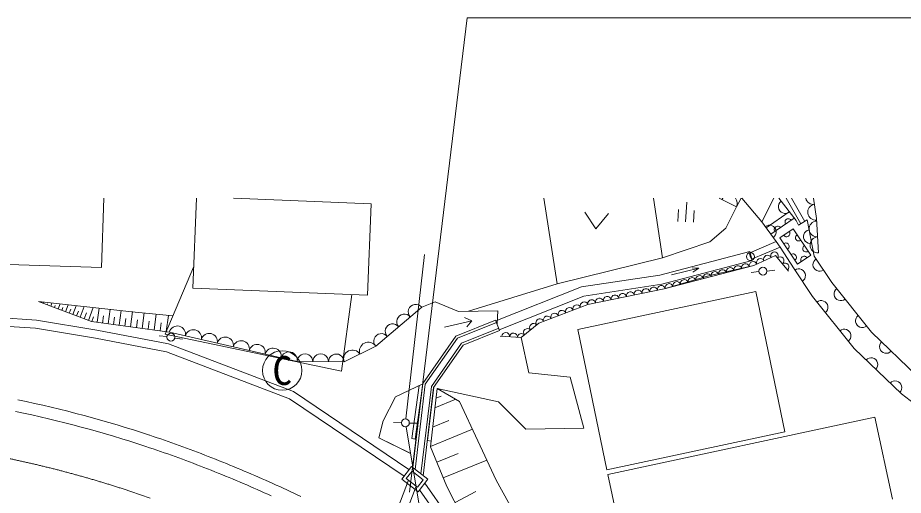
# Model space of a CAD drawing. Units: millimetres, scale not verified. Extents: x 40000 to 680000, y 20000 to 380000.
# Drawn here: x 108510 to 164552, y 302412 to 332642 of the extents above; entities that cross this region are included whole.
import ezdxf
from ezdxf.enums import TextEntityAlignment as Align

# ---------------------------------------------------------------- set-up
doc = ezdxf.new("R2010")
doc.units = ezdxf.units.MM
doc.header["$LTSCALE"] = 1000
doc.header["$PDMODE"] = 32
doc.header["$PDSIZE"] = 500
doc.linetypes.add('CHAIN', pattern=[18.5, 12, -1.5, 3.5, -1.5])
for name, color, linetype, lineweight in [('M-BGD', 7, 'Continuous', 13), ('M-BMK', 2, 'CHAIN', 13), ('M-STR-HTXT', 7, 'Continuous', 13)]:
    doc.layers.add(name, color=color, linetype=linetype, lineweight=lineweight)
doc.styles.add('ＭＳ ゴシック', font='')
doc.styles.get('ＭＳ ゴシック').set_extended_font_data('MS Gothic')

msp = doc.modelspace()

# ---------------------------------------------------------------- linework, layer by layer
at = {"layer": 'M-BGD'}
for p, q in [((113819, 316837), (113960, 321210)), ((119584, 315530), (119815, 321210)), ((122159, 321210), (130879, 320856)), ((141807, 321210), (142645, 315807)), ((148735, 321210), (149320, 317436)), ((153992, 320680), (152897, 321210)), ((154298, 321210), (153992, 320680)), ((155599, 319724), (154333, 321210)), ((156363, 321210), (155599, 319724)), ((157777, 319803), (156673, 321210)), ((157138, 321210), (158062, 319594)), ((157484, 321210), (158318, 319751)), ((158880, 321210), (159063, 319924)), ((130645, 315081), (130879, 320856)), ((150844, 320969), (150774, 319721)), ((153320, 319327), (153992, 320680)), ((144397, 320329), (145090, 319289)), ((145090, 319289), (145894, 320246)), ((150317, 320497), (150275, 319749)), ((151315, 320441), (151273, 319693)), ((157337, 320364), (155874, 319352)), ((156517, 318480), (155599, 319724)), ((157654, 319960), (156179, 318939)), ((157925, 319510), (157777, 319803)), ((158461, 319838), (157925, 319510)), ((158916, 317556), (158461, 319838)), ((159063, 319924), (159177, 317752)), ((152315, 318446), (153320, 319327)), ((157582, 319270), (156750, 318715)), ((158692, 317606), (157582, 319270)), ((149320, 317436), (152315, 318446)), ((156517, 318480), (154789, 317738)), ((156758, 318124), (156517, 318480)), ((156750, 318715), (157860, 317051)), ((149149, 316356), (154839, 317853)), ((154992, 317273), (154839, 317853)), ((156758, 318124), (154956, 317350)), ((157639, 316749), (156758, 318124)), ((113819, 316837), (98671, 317324)), ((133070, 307247), (134245, 317656)), ((142645, 315807), (149320, 317436)), ((149271, 315767), (154992, 317273)), ((154789, 317738), (154956, 317350)), ((155088, 316961), (156475, 317594)), ((156475, 317594), (155088, 316961)), ((156475, 317594), (157293, 316596)), ((157293, 316596), (156475, 317594)), ((157860, 317051), (158692, 317606)), ((160027, 315890), (158916, 317556)), ((117850, 312618), (119638, 316844)), ((155088, 316961), (149422, 315480)), ((151604, 316779), (149882, 316376)), ((151604, 316779), (151185, 316811)), ((151604, 316779), (151239, 316527)), ((152310, 316318), (155088, 316961)), ((155917, 316606), (156414, 316660)), ((158797, 314996), (157639, 316749)), ((144187, 315603), (149149, 316356)), ((149422, 315480), (152310, 316318)), ((155418, 316579), (154922, 316514)), ((130645, 315081), (119584, 315530)), ((137042, 314066), (142645, 315807)), ((138764, 313453), (144187, 315603)), ((144345, 315020), (149271, 315767)), ((162534, 312748), (160027, 315890)), ((129653, 315122), (129005, 310265)), ((138985, 312895), (144345, 315020)), ((143957, 312900), (155225, 315311)), ((144595, 314491), (149422, 315480)), ((149422, 315480), (144595, 314491)), ((155225, 315311), (157059, 306437)), ((161449, 311700), (158797, 314996)), ((109819, 314673), (115742, 314030)), ((113173, 313413), (109819, 314673)), ((109896, 314644), (109900, 314654)), ((110130, 314556), (110160, 314636)), ((110364, 314468), (110391, 314538)), ((110598, 314380), (110673, 314580)), ((110832, 314292), (110881, 314422)), ((111066, 314205), (111187, 314525)), ((111534, 314029), (111700, 314469)), ((112003, 313853), (112213, 314413)), ((134078, 314310), (134935, 314651)), ((134935, 314651), (136406, 314055)), ((141480, 313303), (144595, 314491)), ((144595, 314491), (141480, 313303)), ((109689, 313498), (99873, 314147)), ((111300, 314117), (111372, 314307)), ((111768, 313941), (111862, 314191)), ((112237, 313765), (112353, 314075)), ((112471, 313677), (112726, 314357)), ((112726, 313581), (112866, 313955)), ((112981, 313485), (113286, 314299)), ((113541, 313364), (113662, 314259)), ((114228, 313270), (114353, 314187)), ((114932, 313175), (115059, 314113)), ((115652, 313078), (115782, 314038)), ((115742, 314030), (118338, 313771)), ((116389, 312978), (116522, 313961)), ((117143, 312876), (117280, 313881)), ((131171, 311847), (134078, 314310)), ((136406, 314055), (138892, 314098)), ((138892, 314098), (138854, 313264)), ((109630, 312981), (99858, 313627)), ((109689, 313498), (113522, 312866)), ((113522, 312866), (109689, 313498)), ((118111, 312745), (113173, 313413)), ((113205, 313409), (113303, 313712)), ((113885, 313317), (113946, 313770)), ((114580, 313223), (114643, 313687)), ((115292, 313126), (115356, 313601)), ((116021, 313028), (116087, 313514)), ((116766, 312927), (116834, 313424)), ((117529, 312824), (117598, 313332)), ((117915, 312771), (118055, 313800)), ((137248, 313460), (135526, 313058)), ((136234, 312490), (138744, 313499)), ((136332, 312367), (138800, 313359)), ((137248, 313460), (136790, 313661)), ((137248, 313460), (136927, 313077)), ((139005, 312849), (138744, 313499)), ((140379, 312396), (141480, 313303)), ((141480, 313303), (140379, 312396)), ((113431, 312354), (109630, 312981)), ((113522, 312866), (118063, 312001)), ((118063, 312001), (113522, 312866)), ((118111, 312745), (126190, 310875)), ((136592, 312041), (138949, 312988)), ((136690, 311918), (139005, 312849)), ((143957, 312900), (145791, 304026)), ((165431, 309958), (162534, 312748)), ((117921, 311499), (113431, 312354)), ((117957, 312460), (117460, 312515)), ((129005, 310265), (117850, 312618)), ((118448, 312368), (118944, 312303)), ((134158, 309497), (136234, 312490)), ((134303, 309443), (136332, 312367)), ((140379, 312396), (139039, 312486)), ((140854, 310168), (140379, 312396)), ((125954, 308990), (118063, 312001)), ((129168, 310851), (131171, 311847)), ((134688, 309296), (136592, 312041)), ((134833, 309242), (136690, 311918)), ((164434, 308827), (161449, 311700)), ((125712, 308526), (117921, 311499)), ((126190, 310875), (129168, 310851)), ((143471, 309900), (140854, 310168)), ((134152, 309467), (132410, 308644)), ((133921, 309358), (133445, 305997)), ((133523, 304162), (134158, 309497)), ((133661, 304053), (134303, 309443)), ((133668, 305969), (134152, 309467)), ((144332, 306654), (143471, 309900)), ((133258, 304055), (125954, 308990)), ((134030, 303763), (134688, 309296)), ((134168, 303654), (134833, 309242)), ((134835, 309251), (134443, 305872)), ((134625, 305485), (135050, 309182)), ((135050, 309182), (138946, 308337)), ((135050, 309182), (136463, 308359)), ((167783, 306274), (164434, 308827)), ((132967, 303624), (125712, 308526)), ((132410, 308644), (131633, 307115)), ((134908, 307951), (136230, 308494)), ((134978, 308559), (135313, 308696)), ((136463, 308359), (138786, 303378)), ((138946, 308337), (140669, 306588)), ((131633, 307115), (131365, 306056)), ((134768, 306728), (135798, 307152)), ((145852, 303732), (162756, 307349)), ((163865, 302167), (162756, 307349)), ((132792, 306999), (132293, 307018)), ((136473, 286373), (133083, 306752)), ((133292, 306985), (133792, 306972)), ((134627, 305506), (137284, 306598)), ((140669, 306588), (144332, 306654)), ((117092, 306137), (116863, 306214)), ((117326, 306058), (117092, 306137)), ((117560, 305978), (117326, 306058)), ((133333, 305089), (131365, 306056)), ((133341, 305086), (131365, 306056)), ((133668, 305969), (133445, 305997)), ((145791, 304026), (157059, 306437)), ((116853, 305426), (116625, 305502)), ((117794, 305897), (117560, 305978)), ((118027, 305816), (117794, 305897)), ((118260, 305734), (118027, 305816)), ((118493, 305651), (118260, 305734)), ((118725, 305567), (118493, 305651)), ((118957, 305483), (118725, 305567)), ((119189, 305398), (118957, 305483)), ((134666, 305844), (134443, 305872)), ((135663, 302959), (134625, 305485)), ((117085, 305348), (116853, 305426)), ((117316, 305269), (117085, 305348)), ((117548, 305189), (117316, 305269)), ((117779, 305108), (117548, 305189)), ((118010, 305027), (117779, 305108)), ((118240, 304945), (118010, 305027)), ((118470, 304862), (118240, 304945)), ((119420, 305312), (119189, 305398)), ((119651, 305226), (119420, 305312)), ((119882, 305138), (119651, 305226)), ((120112, 305051), (119882, 305138)), ((120342, 304962), (120112, 305051)), ((120571, 304873), (120342, 304962)), ((120801, 304783), (120571, 304873)), ((135027, 304506), (136384, 305063)), ((118700, 304778), (118470, 304862)), ((118929, 304694), (118700, 304778)), ((119158, 304609), (118929, 304694)), ((119387, 304524), (119158, 304609)), ((119616, 304437), (119387, 304524)), ((119844, 304350), (119616, 304437)), ((120071, 304263), (119844, 304350)), ((121030, 304693), (120801, 304783)), ((121258, 304602), (121030, 304693)), ((121486, 304510), (121258, 304602)), ((121714, 304418), (121486, 304510)), ((121942, 304325), (121714, 304418)), ((122169, 304231), (121942, 304325)), ((135437, 303510), (138196, 304644)), ((120299, 304174), (120071, 304263)), ((120526, 304085), (120299, 304174)), ((120753, 303996), (120526, 304085)), ((120979, 303906), (120753, 303996)), ((121206, 303815), (120979, 303906)), ((121431, 303723), (121206, 303815)), ((122396, 304137), (122169, 304231)), ((122622, 304042), (122396, 304137)), ((122848, 303947), (122622, 304042)), ((123074, 303851), (122848, 303947)), ((123299, 303754), (123074, 303851)), ((123524, 303657), (123299, 303754)), ((132820, 303442), (133439, 304228)), ((133101, 303476), (133472, 303947)), ((134460, 303424), (133439, 304228)), ((134179, 303391), (133472, 303947)), ((121657, 303631), (121431, 303723)), ((121882, 303538), (121657, 303631)), ((122107, 303445), (121882, 303538)), ((122331, 303351), (122107, 303445)), ((122556, 303256), (122331, 303351)), ((122779, 303161), (122556, 303256)), ((123749, 303559), (123524, 303657)), ((123974, 303461), (123749, 303559)), ((124198, 303362), (123974, 303461)), ((124421, 303262), (124198, 303362)), ((124645, 303162), (124421, 303262)), ((128890, 291975), (133235, 303371)), ((133842, 302638), (132820, 303442)), ((133808, 302919), (133101, 303476)), ((133808, 302919), (134179, 303391)), ((133842, 302638), (134460, 303424)), ((138786, 303378), (141476, 298551)), ((146961, 298550), (145852, 303732)), ((123003, 303065), (122779, 303161)), ((123226, 302969), (123003, 303065)), ((123449, 302872), (123226, 302969)), ((123672, 302774), (123449, 302872)), ((123894, 302676), (123672, 302774)), ((124116, 302577), (123894, 302676)), ((124868, 303062), (124645, 303162)), ((125091, 302961), (124868, 303062)), ((125313, 302859), (125091, 302961)), ((125535, 302757), (125313, 302859)), ((125757, 302654), (125535, 302757)), ((125978, 302551), (125757, 302654)), ((129450, 291761), (133729, 302982)), ((139153, 295354), (133935, 302757)), ((139523, 295737), (134271, 303184)), ((137153, 300121), (135663, 302959)), ((136187, 301961), (137503, 302652)), ((124337, 302478), (124116, 302577)), ((124559, 302378), (124337, 302478)), ((126199, 302447), (125978, 302551)), ((126420, 302343), (126199, 302447))]:
    msp.add_line(p, q, dxfattribs=at)
for centre, radius in [((155667, 316597), 250), ((118203, 312419), 250), ((125250, 310310), 1250), ((133042, 306998), 250)]:
    msp.add_circle(centre, radius, dxfattribs=at)
for centre, radius, start, end in [((152624, 321335), 506, 334.8643, 345.6374), ((153535, 320895), 506, 141.5319, 153.5529), ((153535, 320895), 506, 334.8643, 38.468), ((158868, 321332), 506, 194.0134, 277.4627), ((157076, 320680), 426, 126.778, 309.4575), ((159011, 320331), 506, 98.774, 276.491), ((156084, 319084), 426, 305.1197, 127.7695), ((156598, 319235), 213, 33.3571, 216.0068), ((157281, 319708), 213, 33.3571, 216.0068), ((159103, 319268), 506, 93.6355, 272.3242), ((157168, 318988), 213, 212.3727, 35.0225), ((157942, 318721), 213, 122.3727, 305.0225), ((158660, 318786), 426, 99.9342, 282.6137), ((157118, 318172), 213, 302.3727, 125.0225), ((159156, 318257), 506, 93.6355, 272.3242), ((156399, 317579), 236, 326.0188, 208.9911), ((158402, 318030), 213, 122.3727, 305.0225), ((155053, 316952), 250, 23.0217, 194.7095), ((155510, 317154), 250, 24.5196, 204.5196), ((155965, 317361), 250, 24.5196, 204.5196), ((156754, 317254), 250, 309.353, 129.353), ((157578, 317482), 213, 302.3727, 125.0225), ((158275, 317334), 213, 32.3727, 215.0225), ((159263, 317018), 426, 122.3578, 305.0373), ((153118, 316446), 250, 14.6484, 194.6484), ((153602, 316573), 250, 14.6484, 194.6484), ((154086, 316699), 250, 14.6484, 194.6484), ((154569, 316825), 250, 14.6484, 194.6484), ((157071, 316867), 250, 309.353, 129.353), ((157934, 316320), 426, 302.1248, 124.7746), ((151183, 315940), 250, 14.6484, 194.6484), ((151667, 316067), 250, 14.6484, 194.6484), ((152151, 316193), 250, 14.6484, 194.6484), ((152634, 316320), 250, 14.6484, 194.6484), ((148756, 315344), 250, 11.5802, 191.5802), ((149246, 315444), 250, 12.4226, 191.6003), ((149732, 315561), 250, 14.6484, 194.6484), ((150216, 315687), 250, 14.6484, 194.6484), ((150699, 315814), 250, 14.6484, 194.6484), ((145817, 314741), 250, 11.5802, 191.5802), ((146307, 314842), 250, 11.5802, 191.5802), ((146797, 314942), 250, 11.5802, 191.5802), ((147287, 315042), 250, 11.5802, 191.5802), ((147776, 315143), 250, 11.5802, 191.5802), ((148266, 315243), 250, 11.5802, 191.5802), ((160599, 315157), 426, 127.249, 309.9285), ((133700, 314020), 477, 37.4909, 223.0464), ((143892, 314223), 250, 20.8772, 200.8772), ((144359, 314401), 250, 20.8772, 200.8772), ((144837, 314541), 250, 11.5298, 191.7175), ((145327, 314641), 250, 11.5802, 191.5802), ((159359, 314312), 426, 307.5026, 130.1524), ((132973, 313404), 477, 37.4917, 223.0456), ((142490, 313688), 250, 20.8772, 200.8772), ((142958, 313866), 250, 20.8772, 200.8772), ((143425, 314045), 250, 20.8772, 200.8772), ((141157, 313037), 250, 39.4785, 219.4785), ((141557, 313334), 249, 20.4697, 213.8003), ((142023, 313510), 250, 20.8772, 200.8772), ((161957, 313454), 426, 127.249, 309.9285), ((118612, 312610), 519, 349.0294, 164.9053), ((119622, 312376), 519, 349.0299, 164.9054), ((132246, 312788), 477, 37.4909, 223.0464), ((140771, 312719), 250, 39.4785, 219.4785), ((160818, 312500), 426, 307.5026, 130.1524), ((120631, 312142), 519, 349.029, 164.9056), ((121641, 311908), 519, 349.0299, 164.9054), ((122651, 311675), 519, 349.0299, 164.9048), ((131519, 312172), 477, 37.4915, 223.0454), ((139389, 312462), 250, 356.1714, 176.1714), ((139888, 312429), 250, 356.1714, 176.1714), ((140386, 312403), 248, 39.2176, 177.8479), ((123661, 311441), 519, 349.029, 164.9056), ((124671, 311207), 519, 349.0299, 164.9054), ((129697, 311044), 562, 32.8163, 200.0534), ((130698, 311542), 562, 32.8172, 200.0529), ((163479, 311824), 426, 134.7382, 317.4177), ((125681, 310973), 519, 349.0299, 164.9048), ((126687, 310874), 496, 359.1257, 179.9737), ((127679, 310867), 496, 359.1251, 179.9737), ((128672, 310859), 496, 359.1251, 179.9743), ((162511, 310692), 426, 314.7715, 137.4213), ((164036, 309224), 426, 314.7715, 137.4213), ((93592, 236231), 73750, 71.6115, 78.32722), ((93592, 236231), 73000, 71.6115, 78.32722)]:
    msp.add_arc(centre, radius, start, end, dxfattribs=at)
msp.add_point((154877, 317524), dxfattribs=at)
at = {"layer": 'M-BMK'}
msp.add_lwpolyline([(116896, 302239), (115674, 302657)], dxfattribs=at)
msp.add_arc((93588, 236231), 70000, 71.60998, 78.3256, dxfattribs=at)
at = {"layer": 'M-STR-HTXT'}
for p, q in [((133305, 302607), (136943, 332642)), ((136943, 332642), (166262, 332642))]:
    msp.add_line(p, q, dxfattribs=at)

# ---------------------------------------------------------------- texts
at = {"layer": 'M-BGD', "style": 'ＭＳ ゴシック'}
msp.add_text('C', height=1833, dxfattribs=at).set_placement((125250, 310310), align=Align.MIDDLE_CENTER)

doc.saveas('drawing.dxf')
